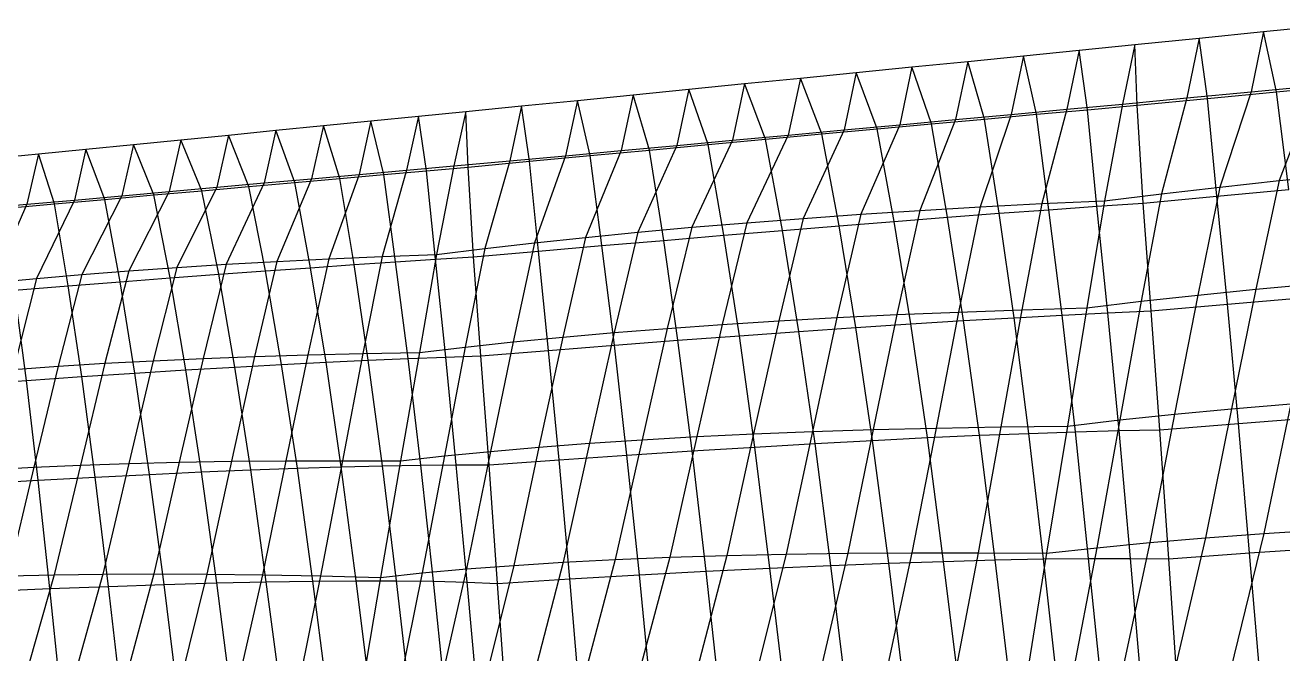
# Model space of a CAD drawing. Extents: x -429 to 429, y -1 to 209.
# Drawn here: x -399.83 to -383.12, y 186.74 to 195.09 of the extents above; entities that cross this region are included whole.
import ezdxf

# ---------------------------------------------------------------- set-up
doc = ezdxf.new("R2010")
doc.units = 0

msp = doc.modelspace()

# ---------------------------------------------------------------- linework, layer by layer
at = {"layer": 'default', "color": 5, "linetype": 'CONTINUOUS'}
for p, q in [((-384.231, 194.919, 182.933), (-383.377, 195.006, 181.73)), ((-383.377, 195.006, 181.73), (-383.542, 194.205, 181.678)), ((-383.377, 195.006, 181.73), (-382.523, 195.092, 180.528)), ((-385.826, 194.759, 185.323), (-385.085, 194.833, 184.136)), ((-385.085, 194.833, 184.136), (-385.249, 194.044, 184.086)), ((-385.085, 194.833, 184.136), (-385.249, 194.044, 184.086)), ((-385.085, 194.833, 184.136), (-384.231, 194.919, 182.933)), ((-384.231, 194.919, 182.933), (-384.396, 194.125, 182.882)), ((-387.307, 194.611, 187.696), (-386.566, 194.685, 186.509)), ((-386.566, 194.685, 186.509), (-386.73, 193.907, 186.461)), ((-386.566, 194.685, 186.509), (-385.826, 194.759, 185.323)), ((-385.826, 194.759, 185.323), (-385.989, 193.975, 185.273)), ((-388.788, 194.463, 190.069), (-388.048, 194.537, 188.882)), ((-388.048, 194.537, 188.882), (-388.21, 193.769, 188.837)), ((-388.048, 194.537, 188.882), (-387.307, 194.611, 187.696)), ((-387.307, 194.611, 187.696), (-387.47, 193.838, 187.649)), ((-391.011, 194.241, 193.628), (-390.27, 194.315, 192.442)), ((-390.27, 194.315, 192.442), (-390.431, 193.564, 192.4)), ((-390.27, 194.315, 192.442), (-389.529, 194.389, 191.255)), ((-389.529, 194.389, 191.255), (-389.69, 193.632, 191.212)), ((-389.529, 194.389, 191.255), (-388.788, 194.463, 190.069)), ((-388.788, 194.463, 190.069), (-388.95, 193.701, 190.024)), ((-392.492, 194.092, 196.001), (-391.751, 194.166, 194.815)), ((-391.751, 194.166, 194.815), (-391.911, 193.427, 194.775)), ((-391.751, 194.166, 194.815), (-391.011, 194.241, 193.628)), ((-391.011, 194.241, 193.628), (-391.171, 193.495, 193.588)), ((-384.396, 194.125, 182.882), (-383.542, 194.205, 181.678)), ((-383.542, 194.205, 181.678), (-383.959, 192.941, 181.49)), ((-383.542, 194.205, 181.678), (-382.689, 194.286, 180.474)), ((-382.689, 194.286, 180.474), (-383.168, 193.026, 180.24)), ((-393.973, 193.944, 198.374), (-393.233, 194.018, 197.188)), ((-393.233, 194.018, 197.188), (-393.391, 193.289, 197.151)), ((-393.233, 194.018, 197.188), (-392.492, 194.092, 196.001)), ((-392.492, 194.092, 196.001), (-392.651, 193.358, 195.963)), ((-386.73, 193.907, 186.461), (-385.989, 193.975, 185.273)), ((-385.989, 193.975, 185.273), (-386.322, 192.721, 185.149)), ((-385.989, 193.975, 185.273), (-385.249, 194.044, 184.086)), ((-385.249, 194.044, 184.086), (-385.488, 192.76, 184.022)), ((-385.249, 194.044, 184.086), (-385.488, 192.76, 184.022)), ((-385.249, 194.044, 184.086), (-384.396, 194.125, 182.882)), ((-384.396, 194.125, 182.882), (-384.733, 192.853, 182.75)), ((-395.866, 193.757, 201.888), (-395.235, 193.819, 200.717)), ((-395.235, 193.819, 200.717), (-395.392, 193.108, 200.683)), ((-395.235, 193.819, 200.717), (-394.604, 193.882, 199.546)), ((-394.604, 193.882, 199.546), (-394.762, 193.164, 199.511)), ((-394.604, 193.882, 199.546), (-393.973, 193.944, 198.374)), ((-393.973, 193.944, 198.374), (-394.132, 193.221, 198.338)), ((-393.973, 193.944, 198.374), (-394.132, 193.221, 198.338)), ((-388.21, 193.769, 188.837), (-387.47, 193.838, 187.649)), ((-387.47, 193.838, 187.649), (-387.941, 192.63, 187.438)), ((-387.47, 193.838, 187.649), (-386.73, 193.907, 186.461)), ((-386.73, 193.907, 186.461), (-387.14, 192.677, 186.287)), ((-397.759, 193.57, 205.402), (-397.128, 193.632, 204.231)), ((-397.128, 193.632, 204.231), (-397.283, 192.938, 204.2)), ((-397.128, 193.632, 204.231), (-396.497, 193.695, 203.06)), ((-396.497, 193.695, 203.06), (-396.653, 192.995, 203.028)), ((-396.497, 193.695, 203.06), (-395.866, 193.757, 201.888)), ((-395.866, 193.757, 201.888), (-396.022, 193.051, 201.855)), ((-390.431, 193.564, 192.4), (-389.69, 193.632, 191.212)), ((-389.69, 193.632, 191.212), (-390.241, 192.467, 190.96)), ((-389.69, 193.632, 191.212), (-388.95, 193.701, 190.024)), ((-388.95, 193.701, 190.024), (-389.492, 192.525, 189.774)), ((-388.95, 193.701, 190.024), (-388.21, 193.769, 188.837)), ((-388.21, 193.769, 188.837), (-388.725, 192.58, 188.6)), ((-399.021, 193.445, 207.745), (-398.39, 193.507, 206.574)), ((-398.39, 193.507, 206.574), (-398.543, 192.826, 206.545)), ((-398.39, 193.507, 206.574), (-397.759, 193.57, 205.402)), ((-397.759, 193.57, 205.402), (-397.913, 192.882, 205.372)), ((-391.911, 193.427, 194.775), (-391.171, 193.495, 193.588)), ((-391.171, 193.495, 193.588), (-391.687, 192.341, 193.364)), ((-391.171, 193.495, 193.588), (-390.431, 193.564, 192.4)), ((-390.431, 193.564, 192.4), (-390.973, 192.406, 192.156)), ((-400.283, 193.32, 210.088), (-399.652, 193.383, 208.916)), ((-399.652, 193.383, 208.916), (-399.804, 192.713, 208.89)), ((-399.652, 193.383, 208.916), (-399.021, 193.445, 207.745)), ((-399.021, 193.445, 207.745), (-399.174, 192.769, 207.717)), ((-393.391, 193.289, 197.151), (-392.651, 193.358, 195.963)), ((-392.651, 193.358, 195.963), (-393.061, 192.2, 195.809)), ((-392.651, 193.358, 195.963), (-391.911, 193.427, 194.775)), ((-391.911, 193.427, 194.775), (-392.383, 192.272, 194.581)), ((-395.392, 193.108, 200.683), (-394.762, 193.164, 199.511)), ((-394.762, 193.164, 199.511), (-395.086, 192.018, 199.415)), ((-394.762, 193.164, 199.511), (-394.132, 193.221, 198.338)), ((-394.132, 193.221, 198.338), (-394.362, 192.046, 198.295)), ((-394.132, 193.221, 198.338), (-394.362, 192.046, 198.295)), ((-394.132, 193.221, 198.338), (-393.391, 193.289, 197.151)), ((-393.391, 193.289, 197.151), (-393.721, 192.125, 197.047)), ((-397.283, 192.938, 204.2), (-396.653, 192.995, 203.028)), ((-396.653, 192.995, 203.028), (-397.157, 191.915, 202.837)), ((-396.653, 192.995, 203.028), (-396.022, 193.051, 201.855)), ((-396.022, 193.051, 201.855), (-396.484, 191.953, 201.686)), ((-396.022, 193.051, 201.855), (-395.392, 193.108, 200.683)), ((-395.392, 193.108, 200.683), (-395.793, 191.987, 200.545)), ((-383.959, 192.941, 181.49), (-383.168, 193.026, 180.24)), ((-383.168, 193.026, 180.24), (-383.479, 191.584, 180.135)), ((-383.168, 193.026, 180.24), (-382.358, 193.108, 179.003)), ((-399.174, 192.769, 207.717), (-398.543, 192.826, 206.545)), ((-398.543, 192.826, 206.545), (-399.073, 191.779, 206.349)), ((-398.543, 192.826, 206.545), (-397.913, 192.882, 205.372)), ((-397.913, 192.882, 205.372), (-398.452, 191.828, 205.169)), ((-397.913, 192.882, 205.372), (-397.283, 192.938, 204.2)), ((-397.283, 192.938, 204.2), (-397.813, 191.873, 203.998)), ((-385.488, 192.76, 184.022), (-384.733, 192.853, 182.75)), ((-384.733, 192.853, 182.75), (-385.001, 191.423, 182.678)), ((-384.733, 192.853, 182.75), (-383.959, 192.941, 181.49)), ((-383.959, 192.941, 181.49), (-384.252, 191.505, 181.399)), ((-400.434, 192.656, 210.062), (-399.804, 192.713, 208.89)), ((-399.804, 192.713, 208.89), (-400.263, 191.671, 208.736)), ((-399.804, 192.713, 208.89), (-399.174, 192.769, 207.717)), ((-399.174, 192.769, 207.717), (-399.677, 191.727, 207.538)), ((-388.725, 192.58, 188.6), (-387.941, 192.63, 187.438)), ((-387.941, 192.63, 187.438), (-388.247, 191.246, 187.343)), ((-387.941, 192.63, 187.438), (-387.14, 192.677, 186.287)), ((-387.14, 192.677, 186.287), (-387.428, 191.28, 186.202)), ((-387.14, 192.677, 186.287), (-386.322, 192.721, 185.149)), ((-386.322, 192.721, 185.149), (-386.587, 191.31, 185.078)), ((-386.322, 192.721, 185.149), (-385.488, 192.76, 184.022)), ((-385.488, 192.76, 184.022), (-385.725, 191.336, 183.97)), ((-385.488, 192.76, 184.022), (-385.725, 191.336, 183.97)), ((-390.973, 192.406, 192.156), (-390.241, 192.467, 190.96)), ((-390.241, 192.467, 190.96), (-390.57, 191.116, 190.857)), ((-390.241, 192.467, 190.96), (-389.492, 192.525, 189.774)), ((-389.492, 192.525, 189.774), (-389.818, 191.164, 189.671)), ((-389.492, 192.525, 189.774), (-388.725, 192.58, 188.6)), ((-388.725, 192.58, 188.6), (-389.044, 191.207, 188.499)), ((-392.383, 192.272, 194.581), (-391.687, 192.341, 193.364)), ((-391.687, 192.341, 193.364), (-392.005, 191.008, 193.273)), ((-391.687, 192.341, 193.364), (-390.973, 192.406, 192.156)), ((-390.973, 192.406, 192.156), (-391.299, 191.064, 192.058)), ((-394.362, 192.046, 198.295), (-393.721, 192.125, 197.047)), ((-393.721, 192.125, 197.047), (-393.981, 190.814, 196.996)), ((-393.721, 192.125, 197.047), (-393.061, 192.2, 195.809)), ((-393.061, 192.2, 195.809), (-393.346, 190.883, 195.742)), ((-393.061, 192.2, 195.809), (-392.383, 192.272, 194.581)), ((-392.383, 192.272, 194.581), (-392.687, 190.947, 194.501)), ((-396.484, 191.953, 201.686), (-395.793, 191.987, 200.545)), ((-395.793, 191.987, 200.545), (-396.072, 190.711, 200.484)), ((-395.793, 191.987, 200.545), (-395.086, 192.018, 199.415)), ((-395.086, 192.018, 199.415), (-395.342, 190.728, 199.365)), ((-395.086, 192.018, 199.415), (-394.362, 192.046, 198.295)), ((-394.362, 192.046, 198.295), (-394.591, 190.741, 198.262)), ((-394.362, 192.046, 198.295), (-394.591, 190.741, 198.262)), ((-399.073, 191.779, 206.349), (-398.452, 191.828, 205.169)), ((-398.452, 191.828, 205.169), (-398.77, 190.6, 205.092)), ((-398.452, 191.828, 205.169), (-397.813, 191.873, 203.998)), ((-397.813, 191.873, 203.998), (-398.129, 190.634, 203.92)), ((-397.813, 191.873, 203.998), (-397.157, 191.915, 202.837)), ((-397.157, 191.915, 202.837), (-397.465, 190.664, 202.762)), ((-397.157, 191.915, 202.837), (-396.484, 191.953, 201.686)), ((-396.484, 191.953, 201.686), (-396.78, 190.69, 201.616)), ((-400.263, 191.671, 208.736), (-399.677, 191.727, 207.538)), ((-399.677, 191.727, 207.538), (-399.983, 190.519, 207.472)), ((-399.677, 191.727, 207.538), (-399.073, 191.779, 206.349)), ((-399.073, 191.779, 206.349), (-399.388, 190.562, 206.276)), ((-383.479, 191.584, 180.135), (-382.683, 191.658, 178.886)), ((-385.001, 191.423, 182.678), (-384.252, 191.505, 181.399)), ((-384.252, 191.505, 181.399), (-384.558, 189.923, 181.311)), ((-384.252, 191.505, 181.399), (-383.479, 191.584, 180.135)), ((-383.479, 191.584, 180.135), (-383.802, 189.993, 180.034)), ((-387.428, 191.28, 186.202), (-386.587, 191.31, 185.078)), ((-386.587, 191.31, 185.078), (-386.868, 189.756, 185.007)), ((-386.587, 191.31, 185.078), (-385.725, 191.336, 183.97)), ((-385.725, 191.336, 183.97), (-385.983, 189.766, 183.915)), ((-385.725, 191.336, 183.97), (-385.983, 189.766, 183.915)), ((-385.725, 191.336, 183.97), (-385.001, 191.423, 182.678)), ((-385.001, 191.423, 182.678), (-385.285, 189.847, 182.605)), ((-390.57, 191.116, 190.857), (-389.818, 191.164, 189.671)), ((-389.818, 191.164, 189.671), (-390.152, 189.663, 189.572)), ((-389.818, 191.164, 189.671), (-389.044, 191.207, 188.499)), ((-389.044, 191.207, 188.499), (-389.37, 189.694, 188.403)), ((-389.044, 191.207, 188.499), (-388.247, 191.246, 187.343)), ((-388.247, 191.246, 187.343), (-388.562, 189.72, 187.251)), ((-388.247, 191.246, 187.343), (-387.428, 191.28, 186.202)), ((-387.428, 191.28, 186.202), (-387.728, 189.74, 186.119)), ((-392.687, 190.947, 194.501), (-392.005, 191.008, 193.273)), ((-392.005, 191.008, 193.273), (-392.331, 189.539, 193.187)), ((-392.005, 191.008, 193.273), (-391.299, 191.064, 192.058)), ((-391.299, 191.064, 192.058), (-391.633, 189.585, 191.965)), ((-391.299, 191.064, 192.058), (-390.57, 191.116, 190.857)), ((-390.57, 191.116, 190.857), (-390.906, 189.627, 190.76)), ((-394.591, 190.741, 198.262), (-393.981, 190.814, 196.996)), ((-393.981, 190.814, 196.996), (-394.257, 189.369, 196.946)), ((-393.981, 190.814, 196.996), (-393.346, 190.883, 195.742)), ((-393.346, 190.883, 195.742), (-393.644, 189.43, 195.678)), ((-393.346, 190.883, 195.742), (-392.687, 190.947, 194.501)), ((-392.687, 190.947, 194.501), (-393.002, 189.487, 194.425)), ((-398.77, 190.6, 205.092), (-398.129, 190.634, 203.92)), ((-398.129, 190.634, 203.92), (-398.451, 189.269, 203.849)), ((-398.129, 190.634, 203.92), (-397.465, 190.664, 202.762)), ((-397.465, 190.664, 202.762), (-397.782, 189.286, 202.691)), ((-397.465, 190.664, 202.762), (-396.78, 190.69, 201.616)), ((-396.78, 190.69, 201.616), (-397.085, 189.298, 201.55)), ((-396.78, 190.69, 201.616), (-396.072, 190.711, 200.484)), ((-396.072, 190.711, 200.484), (-396.363, 189.304, 200.425)), ((-396.072, 190.711, 200.484), (-395.342, 190.728, 199.365)), ((-395.342, 190.728, 199.365), (-395.614, 189.306, 199.317)), ((-395.342, 190.728, 199.365), (-394.591, 190.741, 198.262)), ((-394.591, 190.741, 198.262), (-394.84, 189.302, 198.227)), ((-394.591, 190.741, 198.262), (-394.84, 189.302, 198.227)), ((-399.983, 190.519, 207.472), (-399.388, 190.562, 206.276)), ((-399.388, 190.562, 206.276), (-399.71, 189.22, 206.21)), ((-399.388, 190.562, 206.276), (-398.77, 190.6, 205.092)), ((-398.77, 190.6, 205.092), (-399.094, 189.247, 205.022)), ((-384.558, 189.923, 181.311), (-383.802, 189.993, 180.034)), ((-383.802, 189.993, 180.034), (-384.147, 188.282, 179.929)), ((-383.802, 189.993, 180.034), (-383.017, 190.059, 178.775)), ((-383.017, 190.059, 178.775), (-383.374, 188.338, 178.659)), ((-385.983, 189.766, 183.915), (-385.285, 189.847, 182.605)), ((-385.285, 189.847, 182.605), (-385.591, 188.15, 182.528)), ((-385.285, 189.847, 182.605), (-384.558, 189.923, 181.311)), ((-384.558, 189.923, 181.311), (-384.886, 188.219, 181.218)), ((-391.633, 189.585, 191.965), (-390.906, 189.627, 190.76)), ((-390.906, 189.627, 190.76), (-391.264, 188.022, 190.659)), ((-390.906, 189.627, 190.76), (-390.152, 189.663, 189.572)), ((-390.152, 189.663, 189.572), (-390.507, 188.046, 189.469)), ((-390.152, 189.663, 189.572), (-389.37, 189.694, 188.403)), ((-389.37, 189.694, 188.403), (-389.719, 188.064, 188.301)), ((-389.37, 189.694, 188.403), (-388.562, 189.72, 187.251)), ((-388.562, 189.72, 187.251), (-388.9, 188.076, 187.154)), ((-388.562, 189.72, 187.251), (-387.728, 189.74, 186.119)), ((-387.728, 189.74, 186.119), (-388.05, 188.082, 186.031)), ((-387.728, 189.74, 186.119), (-386.868, 189.756, 185.007)), ((-386.868, 189.756, 185.007), (-387.17, 188.082, 184.931)), ((-386.868, 189.756, 185.007), (-385.983, 189.766, 183.915)), ((-385.983, 189.766, 183.915), (-386.262, 188.076, 183.855)), ((-385.983, 189.766, 183.915), (-386.262, 188.076, 183.855)), ((-393.644, 189.43, 195.678), (-393.002, 189.487, 194.425)), ((-393.002, 189.487, 194.425), (-393.338, 187.915, 194.346)), ((-393.002, 189.487, 194.425), (-392.331, 189.539, 193.187)), ((-392.331, 189.539, 193.187), (-392.68, 187.957, 193.098)), ((-392.331, 189.539, 193.187), (-391.633, 189.585, 191.965)), ((-391.633, 189.585, 191.965), (-391.988, 187.992, 191.869)), ((-398.451, 189.269, 203.849), (-397.782, 189.286, 202.691)), ((-397.782, 189.286, 202.691), (-398.119, 187.801, 202.618)), ((-397.782, 189.286, 202.691), (-397.085, 189.298, 201.55)), ((-397.085, 189.298, 201.55), (-397.412, 187.798, 201.48)), ((-397.085, 189.298, 201.55), (-396.363, 189.304, 200.425)), ((-396.363, 189.304, 200.425), (-396.674, 187.79, 200.362)), ((-396.363, 189.304, 200.425), (-395.614, 189.306, 199.317)), ((-395.614, 189.306, 199.317), (-395.906, 187.775, 199.265)), ((-395.614, 189.306, 199.317), (-394.84, 189.302, 198.227)), ((-394.84, 189.302, 198.227), (-395.109, 187.754, 198.189)), ((-394.84, 189.302, 198.227), (-395.109, 187.754, 198.189)), ((-394.84, 189.302, 198.227), (-394.257, 189.369, 196.946)), ((-394.257, 189.369, 196.946), (-394.554, 187.814, 196.892)), ((-394.257, 189.369, 196.946), (-393.644, 189.43, 195.678)), ((-393.644, 189.43, 195.678), (-393.963, 187.867, 195.611)), ((-400.297, 189.187, 207.412), (-399.71, 189.22, 206.21)), ((-399.71, 189.22, 206.21), (-400.052, 187.774, 206.141)), ((-399.71, 189.22, 206.21), (-399.094, 189.247, 205.022)), ((-399.094, 189.247, 205.022), (-399.44, 187.789, 204.949)), ((-399.094, 189.247, 205.022), (-398.451, 189.269, 203.849)), ((-398.451, 189.269, 203.849), (-398.795, 187.798, 203.774)), ((-384.147, 188.282, 179.929), (-383.374, 188.338, 178.659)), ((-383.374, 188.338, 178.659), (-383.816, 186.529, 178.494)), ((-383.374, 188.338, 178.659), (-382.568, 188.389, 177.411)), ((-386.262, 188.076, 183.855), (-385.591, 188.15, 182.528)), ((-385.591, 188.15, 182.528), (-385.934, 186.36, 182.436)), ((-385.591, 188.15, 182.528), (-384.886, 188.219, 181.218)), ((-384.886, 188.219, 181.218), (-385.273, 186.424, 181.098)), ((-384.886, 188.219, 181.218), (-384.147, 188.282, 179.929)), ((-384.147, 188.282, 179.929), (-384.567, 186.48, 179.784)), ((-393.338, 187.915, 194.346), (-392.68, 187.957, 193.098)), ((-392.68, 187.957, 193.098), (-393.114, 186.294, 192.967)), ((-392.68, 187.957, 193.098), (-391.988, 187.992, 191.869)), ((-391.988, 187.992, 191.869), (-392.435, 186.32, 191.725)), ((-391.988, 187.992, 191.869), (-391.264, 188.022, 190.659)), ((-391.264, 188.022, 190.659), (-391.714, 186.338, 190.506)), ((-391.264, 188.022, 190.659), (-390.507, 188.046, 189.469)), ((-390.507, 188.046, 189.469), (-390.951, 186.349, 189.315)), ((-390.507, 188.046, 189.469), (-389.719, 188.064, 188.301)), ((-389.719, 188.064, 188.301), (-390.148, 186.352, 188.15)), ((-389.719, 188.064, 188.301), (-388.9, 188.076, 187.154)), ((-388.9, 188.076, 187.154), (-389.305, 186.347, 187.015)), ((-388.9, 188.076, 187.154), (-388.05, 188.082, 186.031)), ((-388.05, 188.082, 186.031), (-388.424, 186.336, 185.91)), ((-388.05, 188.082, 186.031), (-387.17, 188.082, 184.931)), ((-387.17, 188.082, 184.931), (-387.505, 186.316, 184.837)), ((-387.17, 188.082, 184.931), (-386.262, 188.076, 183.855)), ((-386.262, 188.076, 183.855), (-386.549, 186.289, 183.796)), ((-386.262, 188.076, 183.855), (-386.549, 186.289, 183.796)), ((-400.052, 187.774, 206.141), (-399.44, 187.789, 204.949)), ((-399.44, 187.789, 204.949), (-399.877, 186.259, 204.833)), ((-399.44, 187.789, 204.949), (-398.795, 187.798, 203.774)), ((-398.795, 187.798, 203.774), (-399.227, 186.254, 203.656)), ((-398.795, 187.798, 203.774), (-398.119, 187.801, 202.618)), ((-398.119, 187.801, 202.618), (-398.536, 186.242, 202.502)), ((-398.119, 187.801, 202.618), (-397.412, 187.798, 201.48)), ((-397.412, 187.798, 201.48), (-397.806, 186.222, 201.374)), ((-397.412, 187.798, 201.48), (-396.674, 187.79, 200.362)), ((-396.674, 187.79, 200.362), (-397.038, 186.194, 200.272)), ((-396.674, 187.79, 200.362), (-395.906, 187.775, 199.265)), ((-395.109, 187.754, 198.189), (-394.554, 187.814, 196.892)), ((-394.554, 187.814, 196.892), (-394.887, 186.172, 196.828)), ((-394.554, 187.814, 196.892), (-393.963, 187.867, 195.611)), ((-393.963, 187.867, 195.611), (-394.34, 186.22, 195.52)), ((-393.963, 187.867, 195.611), (-393.338, 187.915, 194.346)), ((-393.338, 187.915, 194.346), (-393.749, 186.261, 194.233)), ((-395.906, 187.775, 199.265), (-396.231, 186.159, 199.198)), ((-395.906, 187.775, 199.265), (-395.109, 187.754, 198.189)), ((-395.109, 187.754, 198.189), (-395.387, 186.117, 198.153)), ((-395.109, 187.754, 198.189), (-395.387, 186.117, 198.153))]:
    msp.add_line(p, q, dxfattribs=at)
at = {"layer": 'default', "color": 3, "linetype": 'CONTINUOUS'}
for p, q in [((-384.231, 194.919, 182.933), (-383.377, 195.006, 181.73)), ((-383.377, 195.006, 181.73), (-382.523, 195.092, 180.528)), ((-383.205, 194.208, 181.913), (-383.377, 195.006, 181.73)), ((-385.826, 194.759, 185.323), (-385.085, 194.833, 184.136)), ((-385.085, 194.833, 184.136), (-384.231, 194.919, 182.933)), ((-385.054, 194.029, 184.217), (-385.085, 194.833, 184.136)), ((-385.054, 194.029, 184.217), (-385.085, 194.833, 184.136)), ((-384.122, 194.119, 183.07), (-384.231, 194.919, 182.933)), ((-387.307, 194.611, 187.696), (-386.566, 194.685, 186.509)), ((-386.566, 194.685, 186.509), (-385.826, 194.759, 185.323)), ((-386.393, 193.908, 186.671), (-386.566, 194.685, 186.509)), ((-385.716, 193.969, 185.448), (-385.826, 194.759, 185.323)), ((-388.788, 194.463, 190.069), (-388.048, 194.537, 188.882)), ((-388.048, 194.537, 188.882), (-387.307, 194.611, 187.696)), ((-387.79, 193.78, 189.094), (-388.048, 194.537, 188.882)), ((-387.084, 193.845, 187.887), (-387.307, 194.611, 187.696)), ((-391.011, 194.241, 193.628), (-390.27, 194.315, 192.442)), ((-390.27, 194.315, 192.442), (-389.529, 194.389, 191.255)), ((-389.993, 193.577, 192.667), (-390.27, 194.315, 192.442)), ((-389.529, 194.389, 191.255), (-388.788, 194.463, 190.069)), ((-389.245, 193.647, 191.485), (-389.529, 194.389, 191.255)), ((-388.51, 193.714, 190.294), (-388.788, 194.463, 190.069)), ((-392.492, 194.092, 196.001), (-391.751, 194.166, 194.815)), ((-391.751, 194.166, 194.815), (-391.011, 194.241, 193.628)), ((-391.532, 193.433, 195.006), (-391.751, 194.166, 194.815)), ((-390.756, 193.506, 193.841), (-391.011, 194.241, 193.628)), ((-384.122, 194.119, 183.07), (-383.205, 194.208, 181.913)), ((-383.205, 194.208, 181.913), (-382.301, 194.296, 180.746)), ((-383.042, 192.908, 182.127), (-383.205, 194.208, 181.913)), ((-393.973, 193.944, 198.374), (-393.233, 194.018, 197.188)), ((-393.233, 194.018, 197.188), (-392.492, 194.092, 196.001)), ((-393.127, 193.283, 197.308), (-393.233, 194.018, 197.188)), ((-392.323, 193.359, 196.162), (-392.492, 194.092, 196.001)), ((-386.393, 193.908, 186.671), (-385.716, 193.969, 185.448)), ((-385.716, 193.969, 185.448), (-385.054, 194.029, 184.217)), ((-385.591, 192.686, 185.619), (-385.716, 193.969, 185.448)), ((-385.054, 194.029, 184.217), (-384.122, 194.119, 183.07)), ((-384.978, 192.728, 184.363), (-385.054, 194.029, 184.217)), ((-384.978, 192.728, 184.363), (-385.054, 194.029, 184.217)), ((-383.999, 192.82, 183.254), (-384.122, 194.119, 183.07)), ((-395.866, 193.757, 201.888), (-395.235, 193.819, 200.717)), ((-395.235, 193.819, 200.717), (-394.604, 193.882, 199.546)), ((-395.065, 193.107, 200.857), (-395.235, 193.819, 200.717)), ((-394.604, 193.882, 199.546), (-393.973, 193.944, 198.374)), ((-394.498, 193.157, 199.654), (-394.604, 193.882, 199.546)), ((-393.944, 193.206, 198.445), (-393.973, 193.944, 198.374)), ((-393.944, 193.206, 198.445), (-393.973, 193.944, 198.374)), ((-387.79, 193.78, 189.094), (-387.084, 193.845, 187.887)), ((-387.084, 193.845, 187.887), (-386.393, 193.908, 186.671)), ((-386.889, 192.592, 188.096), (-387.084, 193.845, 187.887)), ((-386.228, 192.64, 186.863), (-386.393, 193.908, 186.671)), ((-397.759, 193.57, 205.402), (-397.128, 193.632, 204.231)), ((-397.128, 193.632, 204.231), (-396.497, 193.695, 203.06)), ((-396.855, 192.949, 204.424), (-397.128, 193.632, 204.231)), ((-396.497, 193.695, 203.06), (-395.866, 193.757, 201.888)), ((-396.244, 193.003, 203.241), (-396.497, 193.695, 203.06)), ((-395.648, 193.056, 202.052), (-395.866, 193.757, 201.888)), ((-389.993, 193.577, 192.667), (-389.245, 193.647, 191.485)), ((-389.245, 193.647, 191.485), (-388.51, 193.714, 190.294)), ((-389.014, 192.427, 191.716), (-389.245, 193.647, 191.485)), ((-388.51, 193.714, 190.294), (-387.79, 193.78, 189.094)), ((-388.283, 192.485, 190.523), (-388.51, 193.714, 190.294)), ((-387.574, 192.54, 189.316), (-387.79, 193.78, 189.094)), ((-399.021, 193.445, 207.745), (-398.39, 193.507, 206.574)), ((-398.39, 193.507, 206.574), (-397.759, 193.57, 205.402)), ((-398.118, 192.836, 206.767), (-398.39, 193.507, 206.574)), ((-397.479, 192.893, 205.599), (-397.759, 193.57, 205.402)), ((-391.532, 193.433, 195.006), (-390.756, 193.506, 193.841)), ((-390.756, 193.506, 193.841), (-389.993, 193.577, 192.667)), ((-390.545, 192.301, 194.062), (-390.756, 193.506, 193.841)), ((-389.768, 192.365, 192.896), (-389.993, 193.577, 192.667)), ((-400.283, 193.32, 210.088), (-399.652, 193.383, 208.916)), ((-399.652, 193.383, 208.916), (-399.021, 193.445, 207.745)), ((-399.438, 192.717, 209.08), (-399.652, 193.383, 208.916)), ((-398.771, 192.777, 207.927), (-399.021, 193.445, 207.745)), ((-393.127, 193.283, 197.308), (-392.323, 193.359, 196.162)), ((-392.323, 193.359, 196.162), (-391.532, 193.433, 195.006)), ((-392.166, 192.163, 196.349), (-392.323, 193.359, 196.162)), ((-391.345, 192.233, 195.213), (-391.532, 193.433, 195.006)), ((-395.065, 193.107, 200.857), (-394.498, 193.157, 199.654)), ((-394.498, 193.157, 199.654), (-393.944, 193.206, 198.445)), ((-394.378, 191.981, 199.803), (-394.498, 193.157, 199.654)), ((-393.944, 193.206, 198.445), (-393.127, 193.283, 197.308)), ((-393.873, 192.012, 198.574), (-393.944, 193.206, 198.445)), ((-393.873, 192.012, 198.574), (-393.944, 193.206, 198.445)), ((-393.009, 192.089, 197.469), (-393.127, 193.283, 197.308)), ((-396.855, 192.949, 204.424), (-396.244, 193.003, 203.241)), ((-396.244, 193.003, 203.241), (-395.648, 193.056, 202.052)), ((-396.035, 191.87, 203.432), (-396.244, 193.003, 203.241)), ((-395.648, 193.056, 202.052), (-395.065, 193.107, 200.857)), ((-395.459, 191.91, 202.232), (-395.648, 193.056, 202.052)), ((-394.907, 191.947, 201.023), (-395.065, 193.107, 200.857)), ((-398.771, 192.777, 207.927), (-398.118, 192.836, 206.767)), ((-398.118, 192.836, 206.767), (-397.479, 192.893, 205.599)), ((-397.9, 191.733, 206.964), (-398.118, 192.836, 206.767)), ((-397.479, 192.893, 205.599), (-396.855, 192.949, 204.424)), ((-397.256, 191.782, 205.798), (-397.479, 192.893, 205.599)), ((-396.634, 191.827, 204.62), (-396.855, 192.949, 204.424)), ((-384.978, 192.728, 184.363), (-383.999, 192.82, 183.254)), ((-383.999, 192.82, 183.254), (-383.042, 192.908, 182.127)), ((-383.857, 191.385, 183.46), (-383.999, 192.82, 183.254)), ((-400.118, 192.656, 210.225), (-399.438, 192.717, 209.08)), ((-399.438, 192.717, 209.08), (-398.771, 192.777, 207.927)), ((-399.257, 191.628, 209.258), (-399.438, 192.717, 209.08)), ((-398.567, 191.682, 208.117), (-398.771, 192.777, 207.927)), ((-386.889, 192.592, 188.096), (-386.228, 192.64, 186.863)), ((-386.228, 192.64, 186.863), (-385.591, 192.686, 185.619)), ((-386.054, 191.24, 187.072), (-386.228, 192.64, 186.863)), ((-385.591, 192.686, 185.619), (-384.978, 192.728, 184.363)), ((-385.447, 191.27, 185.813), (-385.591, 192.686, 185.619)), ((-384.871, 191.296, 184.539), (-384.978, 192.728, 184.363)), ((-384.871, 191.296, 184.539), (-384.978, 192.728, 184.363)), ((-389.014, 192.427, 191.716), (-388.283, 192.485, 190.523)), ((-388.283, 192.485, 190.523), (-387.574, 192.54, 189.316)), ((-388.061, 191.123, 190.759), (-388.283, 192.485, 190.523)), ((-387.574, 192.54, 189.316), (-386.889, 192.592, 188.096)), ((-387.361, 191.166, 189.546), (-387.574, 192.54, 189.316)), ((-386.692, 191.205, 188.317), (-386.889, 192.592, 188.096)), ((-391.345, 192.233, 195.213), (-390.545, 192.301, 194.062)), ((-390.545, 192.301, 194.062), (-389.768, 192.365, 192.896)), ((-390.339, 190.966, 194.291), (-390.545, 192.301, 194.062)), ((-389.768, 192.365, 192.896), (-389.014, 192.427, 191.716)), ((-389.55, 191.023, 193.132), (-389.768, 192.365, 192.896)), ((-388.791, 191.075, 191.954), (-389.014, 192.427, 191.716)), ((-393.009, 192.089, 197.469), (-392.166, 192.163, 196.349)), ((-392.166, 192.163, 196.349), (-391.345, 192.233, 195.213)), ((-392.001, 190.84, 196.551), (-392.166, 192.163, 196.349)), ((-391.156, 190.905, 195.431), (-391.345, 192.233, 195.213)), ((-394.907, 191.947, 201.023), (-394.378, 191.981, 199.803)), ((-394.378, 191.981, 199.803), (-393.873, 192.012, 198.574)), ((-394.241, 190.683, 199.971), (-394.378, 191.981, 199.803)), ((-393.873, 192.012, 198.574), (-393.009, 192.089, 197.469)), ((-393.773, 190.698, 198.727), (-393.873, 192.012, 198.574)), ((-393.773, 190.698, 198.727), (-393.873, 192.012, 198.574)), ((-392.874, 190.771, 197.65), (-393.009, 192.089, 197.469)), ((-397.256, 191.782, 205.798), (-396.634, 191.827, 204.62)), ((-396.634, 191.827, 204.62), (-396.035, 191.87, 203.432)), ((-396.421, 190.585, 204.823), (-396.634, 191.827, 204.62)), ((-396.035, 191.87, 203.432), (-395.459, 191.91, 202.232)), ((-395.831, 190.615, 203.63), (-396.035, 191.87, 203.432)), ((-395.459, 191.91, 202.232), (-394.907, 191.947, 201.023)), ((-395.27, 190.642, 202.423), (-395.459, 191.91, 202.232)), ((-394.74, 190.665, 201.203), (-394.907, 191.947, 201.023)), ((-399.968, 191.571, 210.386), (-399.257, 191.628, 209.258)), ((-399.257, 191.628, 209.258), (-398.567, 191.682, 208.117)), ((-399.076, 190.423, 209.446), (-399.257, 191.628, 209.258)), ((-398.567, 191.682, 208.117), (-397.9, 191.733, 206.964)), ((-398.369, 190.469, 208.314), (-398.567, 191.682, 208.117)), ((-397.9, 191.733, 206.964), (-397.256, 191.782, 205.798)), ((-397.691, 190.512, 207.166), (-397.9, 191.733, 206.964)), ((-397.041, 190.55, 206.002), (-397.256, 191.782, 205.798)), ((-399.811, 190.373, 210.56), (-399.968, 191.571, 210.386)), ((-383.857, 191.385, 183.46), (-382.871, 191.47, 182.357)), ((-385.447, 191.27, 185.813), (-384.871, 191.296, 184.539)), ((-384.871, 191.296, 184.539), (-383.857, 191.385, 183.46)), ((-384.756, 189.717, 184.732), (-384.871, 191.296, 184.539)), ((-384.756, 189.717, 184.732), (-384.871, 191.296, 184.539)), ((-383.71, 189.801, 183.681), (-383.857, 191.385, 183.46)), ((-388.791, 191.075, 191.954), (-388.061, 191.123, 190.759)), ((-388.061, 191.123, 190.759), (-387.361, 191.166, 189.546)), ((-387.842, 189.612, 191.004), (-388.061, 191.123, 190.759)), ((-387.361, 191.166, 189.546), (-386.692, 191.205, 188.317)), ((-387.15, 189.643, 189.786), (-387.361, 191.166, 189.546)), ((-386.692, 191.205, 188.317), (-386.054, 191.24, 187.072)), ((-386.495, 189.669, 188.549), (-386.692, 191.205, 188.317)), ((-386.054, 191.24, 187.072), (-385.447, 191.27, 185.813)), ((-385.877, 189.691, 187.293), (-386.054, 191.24, 187.072)), ((-385.297, 189.707, 186.021), (-385.447, 191.27, 185.813)), ((-391.156, 190.905, 195.431), (-390.339, 190.966, 194.291)), ((-390.339, 190.966, 194.291), (-389.55, 191.023, 193.132)), ((-390.134, 189.486, 194.53), (-390.339, 190.966, 194.291)), ((-389.55, 191.023, 193.132), (-388.791, 191.075, 191.954)), ((-389.335, 189.533, 193.377), (-389.55, 191.023, 193.132)), ((-388.571, 189.575, 192.201), (-388.791, 191.075, 191.954)), ((-392.874, 190.771, 197.65), (-392.001, 190.84, 196.551)), ((-392.001, 190.84, 196.551), (-391.156, 190.905, 195.431)), ((-391.834, 189.378, 196.764), (-392.001, 190.84, 196.551)), ((-390.967, 189.435, 195.659), (-391.156, 190.905, 195.431)), ((-395.831, 190.615, 203.63), (-395.27, 190.642, 202.423)), ((-395.27, 190.642, 202.423), (-394.74, 190.665, 201.203)), ((-395.081, 189.237, 202.622), (-395.27, 190.642, 202.423)), ((-394.74, 190.665, 201.203), (-394.241, 190.683, 199.971)), ((-394.572, 189.246, 201.393), (-394.74, 190.665, 201.203)), ((-394.241, 190.683, 199.971), (-393.773, 190.698, 198.727)), ((-394.1, 189.25, 200.151), (-394.241, 190.683, 199.971)), ((-393.773, 190.698, 198.727), (-392.874, 190.771, 197.65)), ((-393.665, 189.249, 198.896), (-393.773, 190.698, 198.727)), ((-393.665, 189.249, 198.896), (-393.773, 190.698, 198.727)), ((-392.734, 189.316, 197.843), (-392.874, 190.771, 197.65)), ((-399.076, 190.423, 209.446), (-398.369, 190.469, 208.314)), ((-398.369, 190.469, 208.314), (-397.691, 190.512, 207.166)), ((-398.174, 189.124, 208.519), (-398.369, 190.469, 208.314)), ((-397.691, 190.512, 207.166), (-397.041, 190.55, 206.002)), ((-397.484, 189.156, 207.376), (-397.691, 190.512, 207.166)), ((-397.041, 190.55, 206.002), (-396.421, 190.585, 204.823)), ((-396.83, 189.183, 206.214), (-397.041, 190.55, 206.002)), ((-396.421, 190.585, 204.823), (-395.831, 190.615, 203.63)), ((-396.211, 189.206, 205.034), (-396.421, 190.585, 204.823)), ((-395.628, 189.224, 203.836), (-395.831, 190.615, 203.63)), ((-400.574, 190.319, 211.656), (-399.811, 190.373, 210.56)), ((-399.811, 190.373, 210.56), (-399.076, 190.423, 209.446)), ((-399.654, 189.047, 210.743), (-399.811, 190.373, 210.56)), ((-398.897, 189.088, 209.642), (-399.076, 190.423, 209.446)), ((-384.756, 189.717, 184.732), (-383.71, 189.801, 183.681)), ((-383.71, 189.801, 183.681), (-382.697, 189.879, 182.601)), ((-383.563, 188.08, 183.913), (-383.71, 189.801, 183.681)), ((-387.842, 189.612, 191.004), (-387.15, 189.643, 189.786)), ((-387.15, 189.643, 189.786), (-386.495, 189.669, 188.549)), ((-386.942, 187.987, 190.032), (-387.15, 189.643, 189.786)), ((-386.495, 189.669, 188.549), (-385.877, 189.691, 187.293)), ((-386.3, 188, 188.788), (-386.495, 189.669, 188.549)), ((-385.877, 189.691, 187.293), (-385.297, 189.707, 186.021)), ((-385.701, 188.007, 187.523), (-385.877, 189.691, 187.293)), ((-385.297, 189.707, 186.021), (-384.756, 189.717, 184.732)), ((-385.146, 188.008, 186.239), (-385.297, 189.707, 186.021)), ((-384.637, 188.003, 184.937), (-384.756, 189.717, 184.732)), ((-384.637, 188.003, 184.937), (-384.756, 189.717, 184.732)), ((-390.967, 189.435, 195.659), (-390.134, 189.486, 194.53)), ((-390.134, 189.486, 194.53), (-389.335, 189.533, 193.377)), ((-389.934, 187.877, 194.775), (-390.134, 189.486, 194.53)), ((-389.335, 189.533, 193.377), (-388.571, 189.575, 192.201)), ((-389.124, 187.914, 193.627), (-389.335, 189.533, 193.377)), ((-388.571, 189.575, 192.201), (-387.842, 189.612, 191.004)), ((-388.355, 187.944, 192.454), (-388.571, 189.575, 192.201)), ((-387.628, 187.968, 191.255), (-387.842, 189.612, 191.004)), ((-393.665, 189.249, 198.896), (-392.734, 189.316, 197.843)), ((-392.734, 189.316, 197.843), (-391.834, 189.378, 196.764)), ((-392.594, 187.735, 198.046), (-392.734, 189.316, 197.843)), ((-391.834, 189.378, 196.764), (-390.967, 189.435, 195.659)), ((-391.669, 187.788, 196.986), (-391.834, 189.378, 196.764)), ((-390.782, 187.836, 195.895), (-390.967, 189.435, 195.659)), ((-398.897, 189.088, 209.642), (-398.174, 189.124, 208.519)), ((-398.174, 189.124, 208.519), (-397.484, 189.156, 207.376)), ((-397.982, 187.662, 208.731), (-398.174, 189.124, 208.519)), ((-397.484, 189.156, 207.376), (-396.83, 189.183, 206.214)), ((-397.283, 187.682, 207.592), (-397.484, 189.156, 207.376)), ((-396.83, 189.183, 206.214), (-396.211, 189.206, 205.034)), ((-396.624, 187.697, 206.431), (-396.83, 189.183, 206.214)), ((-396.211, 189.206, 205.034), (-395.628, 189.224, 203.836)), ((-396.006, 187.707, 205.25), (-396.211, 189.206, 205.034)), ((-395.628, 189.224, 203.836), (-395.081, 189.237, 202.622)), ((-395.429, 187.711, 204.048), (-395.628, 189.224, 203.836)), ((-395.081, 189.237, 202.622), (-394.572, 189.246, 201.393)), ((-394.895, 187.71, 202.828), (-395.081, 189.237, 202.622)), ((-394.572, 189.246, 201.393), (-394.1, 189.25, 200.151)), ((-394.404, 187.704, 201.592), (-394.572, 189.246, 201.393)), ((-394.1, 189.25, 200.151), (-393.665, 189.249, 198.896)), ((-393.957, 187.693, 200.34), (-394.1, 189.25, 200.151)), ((-393.554, 187.676, 199.075), (-393.665, 189.249, 198.896)), ((-393.554, 187.676, 199.075), (-393.665, 189.249, 198.896)), ((-400.443, 189.001, 211.822), (-399.654, 189.047, 210.743)), ((-399.654, 189.047, 210.743), (-398.897, 189.088, 209.642)), ((-399.498, 187.606, 210.934), (-399.654, 189.047, 210.743)), ((-398.721, 187.636, 209.845), (-398.897, 189.088, 209.642)), ((-383.563, 188.08, 183.913), (-382.524, 188.151, 182.854)), ((-388.355, 187.944, 192.454), (-387.628, 187.968, 191.255)), ((-387.628, 187.968, 191.255), (-386.942, 187.987, 190.032)), ((-387.412, 186.222, 191.514), (-387.628, 187.968, 191.255)), ((-386.942, 187.987, 190.032), (-386.3, 188, 188.788)), ((-386.732, 186.227, 190.288), (-386.942, 187.987, 190.032)), ((-386.3, 188, 188.788), (-385.701, 188.007, 187.523)), ((-386.102, 186.225, 189.036), (-386.3, 188, 188.788)), ((-385.701, 188.007, 187.523), (-385.146, 188.008, 186.239)), ((-385.52, 186.217, 187.763), (-385.701, 188.007, 187.523)), ((-385.146, 188.008, 186.239), (-384.637, 188.003, 184.937)), ((-384.99, 186.203, 186.468), (-385.146, 188.008, 186.239)), ((-384.637, 188.003, 184.937), (-383.563, 188.08, 183.913)), ((-384.511, 186.182, 185.155), (-384.637, 188.003, 184.937)), ((-384.511, 186.182, 185.155), (-384.637, 188.003, 184.937)), ((-383.409, 186.251, 184.157), (-383.563, 188.08, 183.913)), ((-392.594, 187.735, 198.046), (-391.669, 187.788, 196.986)), ((-391.669, 187.788, 196.986), (-390.782, 187.836, 195.895)), ((-391.501, 186.099, 197.217), (-391.669, 187.788, 196.986)), ((-390.782, 187.836, 195.895), (-389.934, 187.877, 194.775)), ((-390.595, 186.136, 196.14), (-390.782, 187.836, 195.895)), ((-389.934, 187.877, 194.775), (-389.124, 187.914, 193.627)), ((-389.732, 186.168, 195.029), (-389.934, 187.877, 194.775)), ((-389.124, 187.914, 193.627), (-388.355, 187.944, 192.454)), ((-388.913, 186.192, 193.887), (-389.124, 187.914, 193.627)), ((-388.139, 186.21, 192.715), (-388.355, 187.944, 192.454)), ((-399.498, 187.606, 210.934), (-398.721, 187.636, 209.845)), ((-398.721, 187.636, 209.845), (-397.982, 187.662, 208.731)), ((-398.544, 186.094, 210.056), (-398.721, 187.636, 209.845)), ((-397.982, 187.662, 208.731), (-397.283, 187.682, 207.592)), ((-397.79, 186.108, 208.95), (-397.982, 187.662, 208.731)), ((-397.283, 187.682, 207.592), (-396.624, 187.697, 206.431)), ((-397.081, 186.116, 207.816), (-397.283, 187.682, 207.592)), ((-396.624, 187.697, 206.431), (-396.006, 187.707, 205.25)), ((-396.417, 186.117, 206.657), (-396.624, 187.697, 206.431)), ((-396.006, 187.707, 205.25), (-395.429, 187.711, 204.048)), ((-395.8, 186.113, 205.473), (-396.006, 187.707, 205.25)), ((-395.429, 187.711, 204.048), (-394.895, 187.71, 202.828)), ((-395.229, 186.103, 204.268), (-395.429, 187.711, 204.048)), ((-394.895, 187.71, 202.828), (-394.404, 187.704, 201.592)), ((-394.707, 186.087, 203.043), (-394.895, 187.71, 202.828)), ((-394.404, 187.704, 201.592), (-393.957, 187.693, 200.34)), ((-394.233, 186.066, 201.799), (-394.404, 187.704, 201.592)), ((-393.957, 187.693, 200.34), (-393.554, 187.676, 199.075)), ((-393.809, 186.038, 200.54), (-393.957, 187.693, 200.34)), ((-393.554, 187.676, 199.075), (-392.594, 187.735, 198.046)), ((-393.436, 186.005, 199.265), (-393.554, 187.676, 199.075)), ((-393.436, 186.005, 199.265), (-393.554, 187.676, 199.075)), ((-392.448, 186.055, 198.26), (-392.594, 187.735, 198.046)), ((-400.313, 187.57, 211.997), (-399.498, 187.606, 210.934)), ((-399.34, 186.075, 211.134), (-399.498, 187.606, 210.934))]:
    msp.add_line(p, q, dxfattribs=at)

doc.saveas('drawing.dxf')
